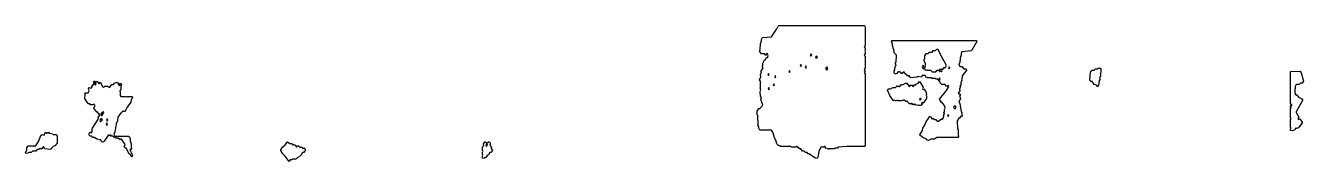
# Model space of a CAD drawing. Header units: millimetres. Extents: x 0 to 4680, y 0 to 499.
import ezdxf

# ---------------------------------------------------------------- set-up
doc = ezdxf.new("R2010")
doc.units = ezdxf.units.MM
doc.layers.add('C', color=7, linetype='Continuous')

msp = doc.modelspace()

# ---------------------------------------------------------------- linework, layer by layer
at = {"layer": 'C'}
for points in [[(2821, 52.1), (2804.2, 52.1), (2802.6, 54.8), (2765.9, 54.8), (2764.2, 57.6), (2759.2, 57.6), (2751.7, 64.5), (2748.4, 78.2), (2743.4, 86.4), (2738.4, 105.6), (2732.6, 115.1), (2689.2, 115.1), (2685, 122), (2685, 127.5), (2683.3, 130.2), (2683.3, 149.4), (2681.7, 152.1), (2681.7, 168.5), (2680, 171.3), (2680, 185), (2685.9, 194.7), (2689.2, 194.7), (2700, 206.9), (2693.3, 228.8), (2695, 234.3), (2691.7, 239.7), (2691.7, 245.2), (2690, 247.9), (2690, 256.2), (2693.3, 261.7), (2690, 269.9), (2691.7, 272.6), (2691.7, 289.1), (2693.3, 291.8), (2688.3, 300), (2693.3, 311), (2691.7, 319.2), (2695, 327.4), (2693.3, 330.1), (2701.7, 343.8), (2698.3, 349.3), (2700, 352), (2700, 360.3), (2705.9, 372.7), (2709.2, 372.7), (2714.2, 380.9), (2717.6, 380.9), (2720, 384.9), (2718.3, 387.6), (2720, 390.4), (2715.9, 397), (2710.9, 388.8), (2707.6, 394.4), (2695.9, 394.4), (2688.3, 404), (2690, 406.8), (2688.3, 409.5), (2690, 412.3), (2690, 420.5), (2691.7, 423.2), (2691.7, 431.4), (2695, 442.4), (2695, 447.9), (2699.2, 454.8), (2732.6, 457.5), (2751.7, 486.2), (2755.9, 495.8), (2759.2, 498.6), (3072.7, 498.6), (3075.2, 494.4), (3075.2, 425.9), (3071.9, 420.5), (3075.2, 415), (3075.2, 406.8), (3073.6, 404), (3075.2, 401.3), (3075.2, 395.8), (3071.9, 390.4), (3075.2, 384.9), (3075.2, 343.8), (3071.9, 338.3), (3075.2, 332.9), (3071.9, 327.4), (3075.2, 321.9), (3075.2, 59), (3072.7, 54.8), (3014.2, 54.8), (3011, 57.5), (3009.3, 54.8), (2976, 52.1), (2974.3, 49.4), (2964.3, 49.4), (2962.7, 46.6), (2942.7, 46.6), (2940.9, 43.8), (2939.2, 46.6), (2930.9, 49.4), (2927.6, 54.8), (2924.3, 54.8), (2922.7, 52.1), (2912.7, 52.1), (2905.2, 37.1), (2901.9, 15.2), (2899.3, 11), (2893.4, 12.4), (2869.3, 27.5), (2865.9, 27.5), (2862.6, 32.9), (2855.9, 32.9), (2852.6, 38.4), (2845.9, 38.4), (2839.2, 46.6), (2834.2, 46.6), (2824.3, 54.8), (2821, 52.1)], [(3286.7, 122.1), (3295, 135.8), (3298.4, 146.7), (3306.7, 157.7), (3309.2, 164.6), (3314.3, 164.6), (3319.3, 156.4), (3322.6, 159.1), (3329.3, 153.6), (3334.3, 153.6), (3339.3, 148.1), (3344.2, 148.1), (3354.3, 156.4), (3357.6, 153.7), (3361.7, 160.4), (3363.3, 165.8), (3361.7, 168.6), (3365, 174.1), (3363.3, 179.5), (3365, 182.3), (3365, 190.5), (3368.3, 195.9), (3366.7, 198.7), (3368.3, 201.4), (3357.6, 216.4), (3354.2, 216.4), (3346.7, 228.8), (3372.5, 260.4), (3381.7, 275.4), (3379.3, 279.3), (3377.7, 276.6), (3370.9, 276.6), (3367.6, 282.1), (3355.9, 282.1), (3350, 289), (3347.6, 295.7), (3345.9, 293), (3340.9, 301.3), (3334.2, 301.3), (3332.6, 304), (3319.2, 304), (3317.6, 306.7), (3302.6, 306.7), (3300.9, 309.4), (3299.3, 306.6), (3294.2, 315), (3284.3, 315), (3281, 309.5), (3267.7, 312.2), (3266, 309.5), (3240.9, 306.7), (3235.9, 314.9), (3234.3, 312.2), (3220.9, 323.2), (3217.6, 328.6), (3211, 323.2), (3207.6, 323.2), (3204.3, 328.6), (3202.6, 325.8), (3200.9, 328.6), (3197.7, 328.6), (3195.9, 325.8), (3194.3, 328.6), (3191, 323.2), (3184.2, 320.4), (3181.7, 324.6), (3181.7, 332.9), (3183.3, 335.6), (3183.3, 343.8), (3188.3, 354.8), (3186.7, 357.5), (3186.7, 363), (3188.3, 365.7), (3188.3, 376.7), (3190, 379.4), (3190, 390.3), (3181.7, 398.5), (3181.7, 404), (3175, 425.9), (3175, 431.4), (3171.7, 439.6), (3174.2, 443.8), (3481, 443.8), (3483.6, 439.6), (3466, 408.1), (3462.7, 405.3), (3429.3, 402.6), (3426.9, 398.5), (3426.9, 390.3), (3423.5, 379.4), (3421.9, 362.9), (3418.6, 357.5), (3421, 350.7), (3424.3, 348), (3429.3, 348), (3436, 339.8), (3444.3, 339.8), (3446.9, 335.6), (3430.2, 313.6), (3428.5, 297.2), (3425.2, 291.8), (3426.9, 289), (3425.2, 286.3), (3425.2, 280.8), (3421.9, 275.4), (3423.6, 272.6), (3420.2, 267.1), (3421.9, 258.9), (3415.2, 250.7), (3417.6, 246.8), (3421, 249.5), (3423.6, 245.2), (3420.2, 239.7), (3423.6, 231.5), (3418.6, 217.9), (3421.9, 212.4), (3426.9, 182.3), (3428.5, 179.5), (3428.5, 171.3), (3430.2, 168.6), (3427.7, 164.4), (3424.3, 164.4), (3421, 158.9), (3417.7, 158.9), (3411.9, 149.4), (3413.5, 119.3), (3415.2, 116.6), (3415.2, 97.4), (3416.9, 91.9), (3414.3, 87.7), (3337.6, 87.7), (3329.3, 82.2), (3316, 82.2), (3307.6, 76.7), (3301.7, 78.1), (3299.2, 82.2), (3285.9, 87.7), (3282.6, 93.2), (3277.6, 93.2), (3275, 97.4), (3285, 113.8), (3286.7, 122.1)], [(2880, 390.4), (2877.6, 394.3), (2873.6, 390.3), (2876, 386.4), (2880, 390.4)], [(2897.6, 386.1), (2893.6, 382.1), (2896, 378.2), (2900, 382.2), (2897.6, 386.1)], [(3339.2, 334.3), (3344.3, 334.3), (3347.6, 328.9), (3350, 332.9), (3348.3, 335.6), (3350.9, 339.9), (3353.6, 335.6), (3351.9, 332.9), (3354.3, 328.9), (3356.7, 332.9), (3355, 335.6), (3357.6, 339.9), (3359.3, 337.1), (3366, 345.3), (3367.6, 342.6), (3373.3, 352), (3351.7, 390.3), (3342.5, 410.8), (3336, 410.8), (3331, 405.3), (3322.7, 405.3), (3317.7, 399.8), (3309.3, 399.8), (3304.3, 394.4), (3297.7, 394.4), (3291.9, 387.6), (3291.9, 376.6), (3288.6, 371.2), (3295.2, 360.3), (3295.2, 352), (3293.6, 349.3), (3295.2, 346.5), (3292.6, 342.2), (3287.6, 353.2), (3283.6, 346.5), (3287.6, 339.8), (3291, 342.6), (3294.3, 334.4), (3299.3, 337.1), (3301, 334.3), (3314.3, 334.3), (3321, 328.8), (3334.2, 328.8), (3339.2, 334.3)], [(2797.6, 334), (2795.2, 330.1), (2797.6, 326.2), (2800, 330.1), (2797.6, 334)], [(2836.9, 352), (2839.3, 348.1), (2841.7, 352), (2839.3, 355.9), (2836.9, 352)], [(2857.6, 342.6), (2860, 346.5), (2857.6, 350.5), (2855.2, 346.5), (2857.6, 342.6)], [(2938.3, 341.1), (2934.3, 347.7), (2930.2, 341.1), (2934.3, 334.4), (2938.3, 341.1)], [(3385, 343.8), (3382.6, 347.7), (3380.2, 343.8), (3382.6, 339.9), (3385, 343.8)], [(3922.6, 279.4), (3914.2, 282.1), (3905.9, 293.1), (3902.6, 293.1), (3898.3, 300), (3900, 327.4), (3905.9, 334.3), (3914.2, 334.3), (3919.2, 339.8), (3925.9, 339.8), (3927.6, 342.5), (3936, 342.5), (3938.5, 338.4), (3938.5, 327.3), (3936.9, 324.6), (3936.9, 313.7), (3933.6, 305.5), (3935.2, 302.7), (3931.9, 297.2), (3930.2, 278.1), (3927.6, 273.8), (3922.6, 279.4)], [(4633.3, 113.7), (4633.3, 119.3), (4635, 122), (4633.3, 124.7), (4633.3, 154.9), (4635, 157.6), (4633.3, 160.3), (4633.3, 193.2), (4635, 195.9), (4633.3, 198.7), (4633.3, 204.2), (4634.3, 205.7), (4635.9, 203), (4638.3, 206.9), (4635.9, 210.8), (4634.3, 208.1), (4633.3, 209.6), (4633.3, 330.2), (4667.7, 331.6), (4671.9, 324.7), (4680.2, 294.5), (4676, 287.6), (4669.3, 287.6), (4664.3, 282.1), (4656, 282.1), (4652.7, 279.4), (4650.2, 275.3), (4650.2, 267.1), (4648.5, 264.4), (4648.5, 250.7), (4652.7, 244), (4656, 244), (4662.7, 235.7), (4674.3, 230.3), (4676.9, 226.1), (4676.9, 223.3), (4653.5, 182.2), (4653.5, 179.5), (4663.6, 163.1), (4660.2, 157.6), (4662.6, 153.6), (4667.6, 156.4), (4675.2, 144), (4675.2, 141.2), (4662.7, 123.3), (4654.2, 120.5), (4652.6, 123.2), (4649.4, 117.8), (4641, 112.3), (4633.3, 113.7)], [(235.9, 93.2), (231.7, 100.1), (235.9, 107.1), (239.3, 107.1), (240.9, 104.4), (245, 111.1), (243.3, 116.5), (245, 122.1), (265, 152.2), (266.7, 157.6), (265, 160.4), (273.3, 171.3), (270.9, 175.2), (269.3, 172.5), (262.6, 183.4), (261, 180.7), (250, 195.9), (255, 204.2), (250.9, 210.9), (247.6, 208.2), (237.6, 208.2), (235.9, 210.9), (230.9, 210.9), (224.2, 219.2), (216.7, 231.5), (218.3, 245.2), (216.7, 248), (219.2, 252.2), (229.2, 252.2), (233.3, 258.9), (230, 267.1), (232.6, 271.4), (240.9, 268.6), (245, 275.4), (243.3, 278.1), (245.9, 282.4), (247.6, 279.7), (250.9, 285.1), (255.9, 279.6), (258.3, 283.6), (256.7, 289.1), (259.2, 293.3), (262.7, 293.3), (269.3, 285.1), (274.3, 290.6), (281, 276.8), (285.9, 271.4), (290.9, 276.8), (301, 276.8), (307.6, 271.4), (315.9, 282.3), (322.6, 282.3), (325.9, 287.8), (336, 290.5), (344.3, 276.9), (346.7, 280.8), (345, 283.6), (347.6, 287.8), (351.9, 283.6), (348.5, 275.3), (348.5, 264.4), (345.2, 258.9), (346.9, 253.5), (346.9, 242.5), (349.3, 238.5), (369.3, 238.5), (370.9, 235.8), (372.6, 238.5), (389.3, 238.5), (391.9, 234.3), (386.9, 226), (385.2, 217.8), (371.9, 198.6), (367.7, 189), (362.7, 183.5), (354.3, 183.5), (351, 178.1), (346, 175.3), (338.5, 163.1), (336.9, 149.4), (331.9, 138.4), (326.9, 108.3), (323.6, 100.1), (326.9, 91.9), (324.3, 87.6), (319.2, 93.2), (314.2, 93.2), (312.6, 95.9), (309.3, 95.9), (307.6, 93.1), (305.9, 95.9), (302.7, 95.9), (287.7, 74), (284.3, 71.3), (280.1, 72.6), (274.2, 79.5), (260.9, 82.2), (252.6, 87.7), (245.9, 87.7), (242.6, 93.2), (235.9, 93.2)], [(252.7, 296.1), (255.2, 289), (252.6, 284.7), (248.3, 291.8), (252.7, 296.1)], [(2718.6, 319.2), (2720.9, 315.2), (2723.3, 319.2), (2720.9, 323.1), (2718.6, 319.2)], [(2743.3, 280.8), (2740.9, 284.7), (2738.6, 280.8), (2740.9, 276.9), (2743.3, 280.8)], [(2745.9, 307), (2748.3, 310.9), (2745.9, 314.9), (2743.6, 310.9), (2745.9, 307)], [(3249.3, 208.1), (3244.3, 213.6), (3242.7, 210.9), (3237.6, 210.9), (3227.6, 221.8), (3226, 219.1), (3217.6, 224.6), (3214.3, 224.6), (3212.6, 221.8), (3210.9, 224.5), (3209.3, 221.9), (3195.9, 221.9), (3194.3, 224.5), (3192.6, 221.8), (3190.9, 224.5), (3189.3, 221.9), (3184.2, 221.9), (3182.6, 224.5), (3179.3, 221.8), (3165, 242.4), (3156.7, 261.7), (3159.2, 265.9), (3167.6, 265.9), (3175.9, 271.3), (3185.9, 271.3), (3192.6, 276.9), (3194.3, 274.1), (3197.6, 276.9), (3200.9, 274.1), (3207.6, 282.3), (3214.2, 282.3), (3222.6, 287.8), (3227.7, 287.8), (3237.6, 274.2), (3240.9, 279.6), (3247.7, 279.6), (3250.9, 274.2), (3255.9, 282.3), (3259.3, 279.6), (3262.5, 285), (3269.2, 287.8), (3274.3, 293.3), (3286.9, 272.6), (3285.2, 267.2), (3287.6, 263.2), (3289.3, 265.9), (3296.9, 256.2), (3300.2, 248), (3298.6, 242.5), (3300.2, 239.8), (3300.2, 231.5), (3287.6, 213.6), (3284.3, 216.3), (3281.9, 212.4), (3283.6, 209.6), (3280.9, 205.3), (3279.3, 208.1), (3276, 205.4), (3272.6, 205.4), (3270.9, 208.1), (3267.6, 205.4), (3259.2, 208.2), (3257.6, 210.8), (3256, 208.2), (3252.6, 208.2), (3250.9, 210.8), (3249.3, 208.1)], [(3345.2, 302.7), (3347.6, 298.8), (3350, 302.7), (3347.6, 306.6), (3345.2, 302.7)], [(2722.6, 271.1), (2720.2, 267.1), (2722.6, 263.2), (2725, 267.1), (2722.6, 271.1)], [(3276, 224.9), (3280, 228.8), (3277.6, 232.8), (3273.6, 228.8), (3276, 224.9)], [(3401, 194.7), (3405.9, 194.7), (3408.3, 198.7), (3405.9, 202.7), (3401, 202.7), (3398.6, 198.7), (3401, 194.7)], [(274.3, 156), (271.9, 149.4), (274.3, 145.5), (281.7, 152.2), (279.3, 156.1), (275.9, 153.4), (274.3, 156)], [(284.3, 183.4), (281, 178.1), (277.7, 178.1), (275.2, 174), (279.3, 167.4), (286.7, 179.5), (284.3, 183.4)], [(300, 138.4), (297.6, 142.3), (295.2, 135.7), (297.6, 131.8), (300, 138.4)], [(296.9, 152.1), (299.3, 148.2), (301.7, 152.1), (299.3, 156.1), (296.9, 152.1)], [(3376.9, 168.6), (3379.3, 164.7), (3381.7, 168.6), (3379.3, 172.5), (3376.9, 168.6)], [(1.7, 28.8), (0, 31.7), (5, 42.6), (5, 50.9), (9.2, 57.8), (37.6, 57.8), (48.4, 75.5), (53.4, 89.2), (59.2, 98.9), (67.6, 96.1), (72.6, 107.1), (79.2, 104.3), (80.9, 107.2), (82.6, 104.4), (84.3, 107.2), (86, 104.3), (99.3, 101.6), (101, 98.8), (112.7, 98.8), (115.2, 94.7), (115.2, 67.2), (107.7, 57.6), (101, 54.9), (91, 43.9), (70.9, 46.6), (65.9, 54.8), (59.3, 46.6), (49.3, 46.6), (47.7, 43.9), (42.7, 43.9), (37.7, 38.4), (26, 38.4), (21, 32.9), (11, 32.9), (9.3, 30.2), (1.7, 28.8)], [(347.7, 82.2), (346, 79.4), (339.2, 85), (330.9, 85), (328.3, 89.2), (330.9, 93.4), (377.7, 93.4), (383.5, 83.7), (383.5, 75.5), (386.9, 64.5), (386.9, 53.6), (388.6, 48.1), (385.9, 43.8), (384.3, 46.5), (381.9, 42.6), (391.9, 23.5), (389.3, 16.4), (384.2, 24.7), (379.2, 27.5), (369.2, 46.7), (361.7, 53.5), (365, 61.8), (350.9, 82.2), (347.7, 82.2)], [(950.9, 19.3), (942.5, 27.5), (935, 39.8), (935, 42.6), (940.9, 52.3), (950.9, 60.5), (959.3, 71.5), (967.6, 66), (974.3, 66), (977.6, 60.6), (981, 63.3), (982.7, 60.5), (987.7, 60.5), (992.6, 52.4), (995.9, 57.8), (999.3, 57.8), (1006, 52.3), (1012.7, 52.3), (1016, 46.9), (1019.3, 49.6), (1025.2, 42.6), (1019.3, 32.9), (1014.3, 32.9), (1009.4, 24.8), (997.7, 13.8), (994.3, 13.8), (989.3, 8.3), (977.7, 8.3), (976, 5.6), (969.3, 5.6), (966, 0), (950.9, 19.3)], [(1673.3, 12.4), (1673.3, 20.7), (1675, 23.4), (1673.3, 26.2), (1673.3, 34.4), (1675, 37.1), (1673.3, 39.8), (1673.3, 53.6), (1678.3, 59.1), (1676.7, 64.5), (1682.6, 71.5), (1686, 71.5), (1688.6, 67.3), (1685.2, 59.1), (1687.6, 55.1), (1693.3, 64.5), (1691.7, 67.3), (1694.2, 71.5), (1699.3, 71.5), (1701.9, 67.3), (1701.9, 61.8), (1700.2, 59.1), (1706.9, 50.8), (1705.2, 48.1), (1710.2, 39.9), (1704.3, 32.9), (1701, 32.9), (1696, 24.7), (1691, 22), (1684.3, 13.8), (1681, 13.8), (1679.3, 11), (1673.3, 12.4)]]:
    msp.add_lwpolyline(points, close=True, dxfattribs=at)

doc.saveas('drawing.dxf')
